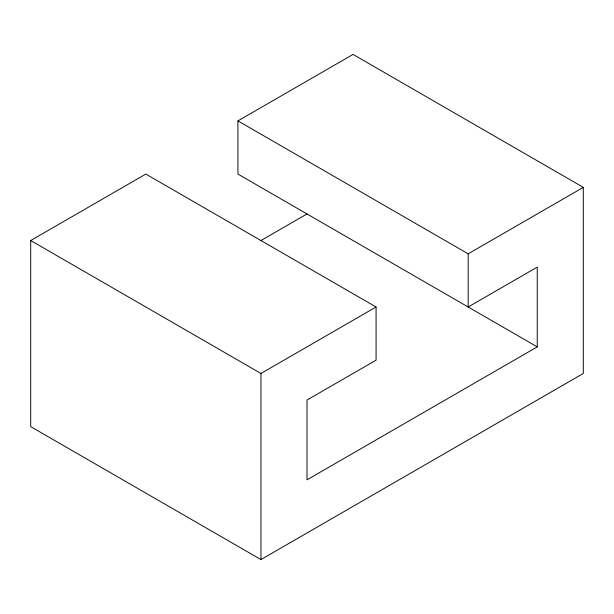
<?xml version="1.0" encoding="UTF-8"?>
<svg xmlns="http://www.w3.org/2000/svg" width="614" height="614" viewBox="0 0 614 614"><rect width="100%" height="100%" fill="white"/><g stroke="black" fill="none" stroke-linecap="round" stroke-linejoin="round"><path stroke-width="0.92" d="M237.925 120.889L353.05 54.423L583.3 187.362L583.3 373.466L260.95 559.577L30.7 426.638L30.7 240.534L145.825 174.061L376.075 307L376.075 360.172L307 400.052L307 479.818L537.25 346.879L537.25 267.121L468.175 307L468.175 253.828L237.925 120.889L237.925 174.069L537.25 346.879M260.62 240.726L307 213.948M30.7 240.534L260.95 373.466L376.075 307M468.175 253.828L583.3 187.362M260.95 373.466L260.95 559.577"/></g></svg>
